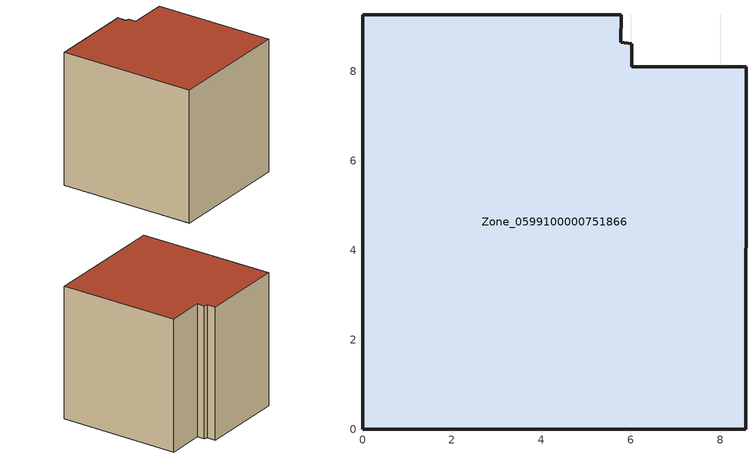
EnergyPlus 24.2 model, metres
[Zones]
Zone_0599100000751866
 floor ground (C_G): 6.02,8.62 6.02,8.1 8.57,8.1 8.57,0 0,0 0,9.26 5.78,9.27 5.77,8.65 z0
 wall outside (C_F): 5.78,9.27 0,9.26 0,0 8.57,0 8.57,8.1 6.02,8.1 6.02,8.62 5.77,8.65 5.78,9.27 z0:9.02
 roof outside (C_R): 6.02,8.1 6.02,8.62 5.77,8.65 5.78,9.27 0,9.26 0,0 8.57,0 8.57,8.1 z9.02
[BUILDING]
Pand.0599100000751866: North Axis=0; Terrain=City; Loads Convergence Tolerance Value=0.04; Temperature Convergence Tolerance Value=0.4; Solar Distribution=FullExterior; Maximum Number of Warmup Days=25; Minimum Number of Warmup Days=1
[Site:Location]
Rotterdam.The.Hague.AP_ZH_NLD Design_Conditions: Latitude=51.96; Longitude=4.45; Time Zone=1; Elevation=-4.5
[SITE:GROUNDTEMPERATURE:BUILDINGSURFACE]
18, 18, 18, 18, 18, 18, 18, 18, 18, 18, 18, 18
[MATERIAL] Thermal Absorptance=0.9; Solar Absorptance=0.7; Visible Absorptance=0.7
Name | Roughness | Thickness | Conductivity | Density | Specific Heat
G.TI.2006-2014 | MediumSmooth | 0.15 | 0.06 | 540 | 1210
F.TI.2006-2014 | Rough | 0.3 | 0.12 | 1920 | 840
R.TI.2006-2014 | MediumRough | 0.2 | 0.08 | 1500 | 1000
[CONSTRUCTION]
C_G: G.TI.2006-2014
C_F: F.TI.2006-2014
C_R: R.TI.2006-2014
[ZONE]
Zone_0599100000751866: Type=1; Multiplier=1; Ceiling Height=Autocalculate; Volume=Autocalculate; Floor Area=autocalculate; Part of Total Floor Area=Yes
[ZONEINFILTRATION:DESIGNFLOWRATE]
Infil_Zone_0599100000751866: Zone or ZoneList or Space or SpaceList=Zone_0599100000751866; Schedule=AlwaysOn; Design Flow Rate Calculation Method=Flow/Area; Flow Rate per Floor Area=0.0015; Constant Term Coefficient=1; Temperature Term Coefficient=0; Velocity Term Coefficient=0; Velocity Squared Term Coefficient=0
[HVACTEMPLATE:ZONE:IDEALLOADSAIRSYSTEM]
Zone_0599100000751866: Maximum Heating Supply Air Temperature=50; Minimum Cooling Supply Air Temperature=13; Maximum Heating Supply Air Humidity Ratio=0.0156; Minimum Cooling Supply Air Humidity Ratio=0.0077; Heating Limit=NoLimit; Cooling Limit=NoLimit; Dehumidification Control Type=ConstantSensibleHeatRatio; Cooling Sensible Heat Ratio=0.7; Dehumidification Setpoint=60; Humidification Control Type=None; Humidification Setpoint=30; Outdoor Air Method=None; Outdoor Air Flow Rate per Person=0.00944; Outdoor Air Flow Rate per Zone Floor Area=0; Outdoor Air Flow Rate per Zone=0; Demand Controlled Ventilation Type=None; Outdoor Air Economizer Type=NoEconomizer; Heat Recovery Type=None; Sensible Heat Recovery Effectiveness=0.7; Latent Heat Recovery Effectiveness=0.65
[ZONECONTROL:THERMOSTAT]
ThermostatControl_Zone_0599100000751866: Zone or ZoneList=Zone_0599100000751866; Control Type Schedule=DualSetpointControlType; Control 1=Thermostat_Zone_0599100000751866; Temperature Difference Between Cutout And Setpoint=0
[THERMOSTATSETPOINT:DUALSETPOINT]
Thermostat_Zone_0599100000751866: Heating Setpoint Temperature Schedule=HeatingSetpoint_Zone_0599100000751866; Cooling Setpoint Temperature Schedule=CoolingSetpoint_Zone_0599100000751866
[SCHEDULE:COMPACT]
HeatingSetpoint_Zone_0599100000751866: Through: 12/31, For: AllDays, Until: 24:00, 21
CoolingSetpoint_Zone_0599100000751866: Through: 12/31, For: AllDays, Until: 24:00, 24
DualSetpointControlType: Through: 12/31, For: AllDays, Until: 24:00, 4
AlwaysOn: Through: 12/31, For: AllDays, Until: 24:00, 1
